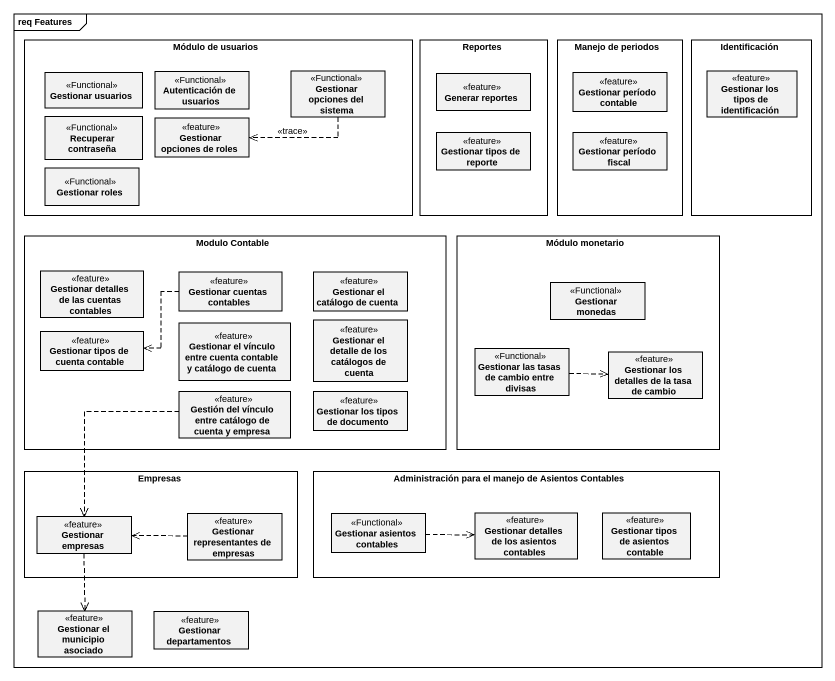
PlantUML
@startuml
mainframe req Features
hide circle
hide empty members
rectangle "Módulo de usuarios" as Módulo_de_usuarios {
  class "Gestionar usuarios" as Gestionar_usuarios <<Functional>>
  class "Autenticación de usuarios" as Autenticación_de_usuarios <<Functional>>
  class "Gestionar opciones del sistema" as Gestionar_opciones_del <<Functional>>
  class "Recuperar contraseña" as Recuperar_contraseña <<Functional>>
  class "Gestionar opciones de roles" as Gestionar_opciones_de_roles <<feature>>
  class "Gestionar roles" as Gestionar_roles <<Functional>>
}
rectangle Reportes {
  class "Generar reportes" as Generar_reportes <<feature>>
  class "Gestionar tipos de reporte" as Gestionar_tipos_de_reporte <<feature>>
}
rectangle "Manejo de periodos" as Manejo_de_periodos {
  class "Gestionar período contable" as Gestionar_período_contable <<feature>>
  class "Gestionar período fiscal" as Gestionar_período_fiscal <<feature>>
}
rectangle Identificación {
  class "Gestionar los tipos de identificación" as Gestionar_los_tipos_de <<feature>>
}
rectangle "Modulo Contable" as Modulo_Contable {
  class "Gestionar detalles de las cuentas contables" as Gestionar_detalles_de_las <<feature>>
  class "Gestionar cuentas contables" as Gestionar_cuentas_contables <<feature>>
  class "Gestionar el catálogo de cuenta" as Gestionar_el_catálogo_de <<feature>>
  class "Gestionar el vínculo entre cuenta contable y catálogo de cuenta" as Gestionar_el_vínculo_entre <<feature>>
  class "Gestionar el detalle de los catálogos de cuenta" as Gestionar_el_detalle_de_los <<feature>>
  class "Gestionar tipos de cuenta contable" as Gestionar_tipos_de_cuenta <<feature>>
  class "Gestión del vínculo entre catálogo de cuenta y empresa" as Gestión_del_vínculo_entre <<feature>>
  class "Gestionar los tipos de documento" as Gestionar_los_tipos_de_2 <<feature>>
}
rectangle "Módulo monetario" as Módulo_monetario {
  class "Gestionar monedas" as Gestionar_monedas <<Functional>>
  class "Gestionar las tasas de cambio entre divisas" as Gestionar_las_tasas_de <<Functional>>
  class "Gestionar los detalles de la tasa de cambio" as Gestionar_los_detalles_de <<feature>>
}
rectangle Empresas {
  class "Gestionar empresas" as Gestionar_empresas <<feature>>
  class "Gestionar representantes de empresas" as Gestionar_representantes_de <<feature>>
}
rectangle "Administración para el manejo de Asientos Contables" as Administración_para_el {
  class "Gestionar asientos contables" as Gestionar_asientos_contables <<Functional>>
  class "Gestionar detalles de los asientos contables" as Gestionar_detalles_de_los <<feature>>
  class "Gestionar tipos de asientos contable" as Gestionar_tipos_de_asientos <<feature>>
}
class "Gestionar el municipio asociado" as Gestionar_el_municipio <<feature>>
class "Gestionar departamentos" as Gestionar_departamentos <<feature>>
Gestionar_opciones_del .left.> Gestionar_opciones_de_roles : <<trace>>
Gestionar_cuentas_contables .left.> Gestionar_tipos_de_cuenta
Gestionar_las_tasas_de .right.> Gestionar_los_detalles_de
Gestión_del_vínculo_entre ..> Gestionar_empresas
Gestionar_empresas ..> Gestionar_el_municipio
Gestionar_representantes_de .left.> Gestionar_empresas
Gestionar_asientos_contables .right.> Gestionar_detalles_de_los
@enduml
